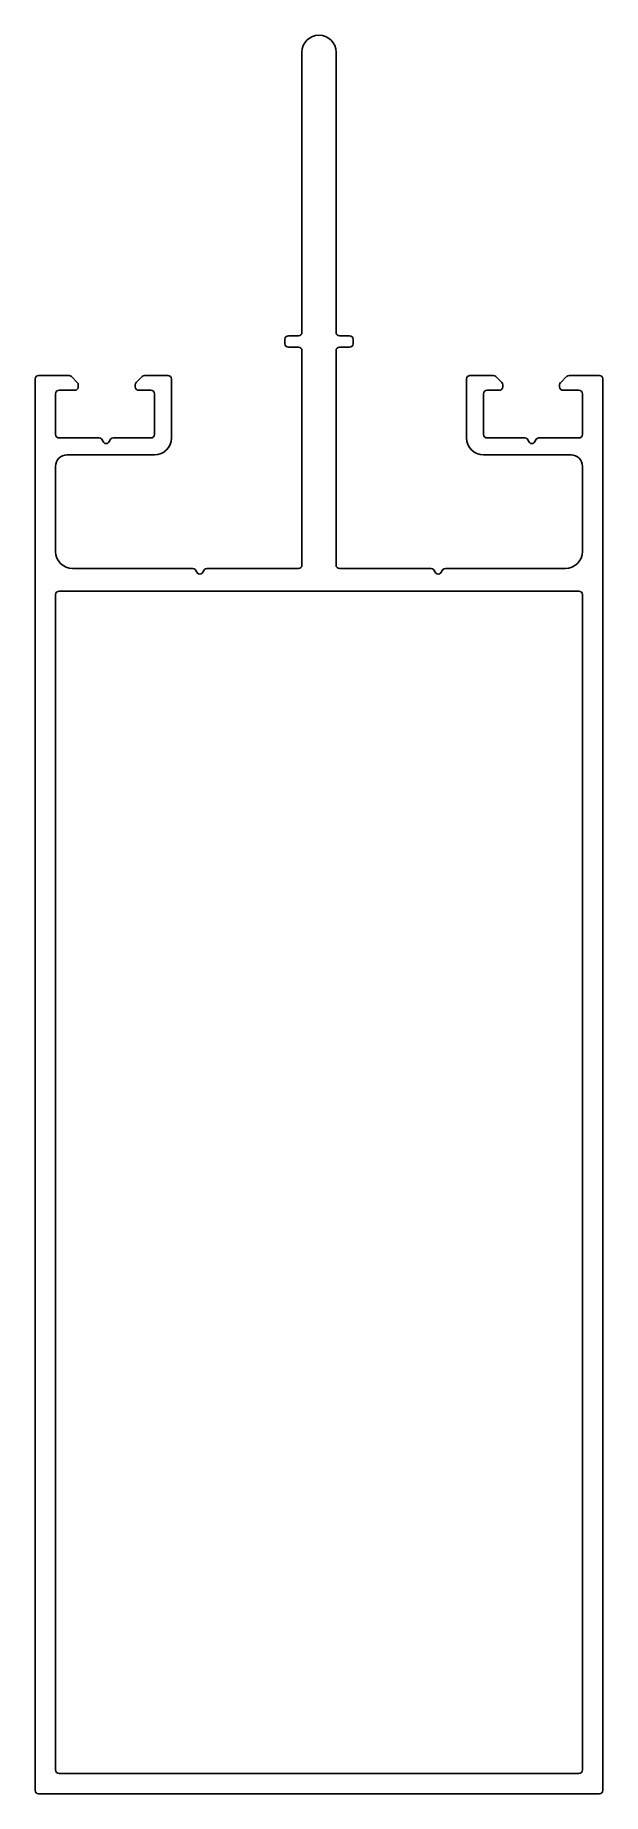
# Model space of a CAD drawing. Extents: x 818 to 868, y 449 to 604.
import ezdxf

# ---------------------------------------------------------------- set-up
doc = ezdxf.new("R2010")
doc.units = 0
doc.layers.get('0').update_dxf_attribs({"linetype": 'CONTINUOUS'})

msp = doc.modelspace()

# ---------------------------------------------------------------- linework, layer by layer
at = {"color": 0}
for p, q in [((841.25, 577.43), (841.25, 602.13)), ((844.25, 602.13), (844.25, 577.43)), ((839.75, 576.43), (839.75, 576.83)), ((840.05, 577.13), (840.95, 577.13)), ((844.55, 577.13), (845.45, 577.13)), ((845.75, 576.83), (845.75, 576.43)), ((840.95, 576.13), (840.05, 576.13)), ((841.25, 556.93), (841.25, 575.83)), ((844.25, 575.83), (844.25, 556.93)), ((845.45, 576.13), (844.55, 576.13)), ((818.05, 573.63), (820.73, 573.63)), ((820.94, 573.54), (821.46, 573.02)), ((826.64, 573.01), (827.16, 573.54)), ((827.37, 573.63), (829.45, 573.63)), ((856.05, 573.63), (858.13, 573.63)), ((858.34, 573.54), (858.86, 573.01)), ((864.04, 573.02), (864.56, 573.54)), ((864.78, 573.63), (867.45, 573.63)), ((817.75, 448.93), (817.75, 573.33)), ((819.55, 572.03), (819.55, 568.43)), ((821.25, 572.33), (819.85, 572.33)), ((821.55, 572.81), (821.55, 572.63)), ((826.55, 572.63), (826.55, 572.8)), ((827.95, 572.33), (826.85, 572.33)), ((828.25, 568.43), (828.25, 572.03)), ((829.75, 573.33), (829.75, 568.13)), ((855.75, 568.13), (855.75, 573.33)), ((857.25, 572.03), (857.25, 568.43)), ((858.65, 572.33), (857.55, 572.33)), ((858.95, 572.8), (858.95, 572.63)), ((863.95, 572.63), (863.95, 572.81)), ((865.65, 572.33), (864.25, 572.33)), ((865.95, 568.43), (865.95, 572.03)), ((867.75, 573.33), (867.75, 448.93)), ((819.85, 568.13), (823.38, 568.13)), ((823.59, 568.04), (823.79, 567.72)), ((824.21, 567.72), (824.41, 568.04)), ((824.63, 568.13), (827.95, 568.13)), ((857.55, 568.13), (860.88, 568.13)), ((861.09, 568.04), (861.29, 567.72)), ((861.71, 567.72), (861.91, 568.04)), ((862.13, 568.13), (865.65, 568.13)), ((828.25, 566.63), (820.55, 566.63)), ((864.95, 566.63), (857.25, 566.63)), ((819.55, 565.63), (819.55, 558.13)), ((865.95, 558.13), (865.95, 565.63)), ((821.05, 556.63), (831.63, 556.63)), ((831.84, 556.54), (832.04, 556.22)), ((832.46, 556.22), (832.66, 556.54)), ((832.88, 556.63), (840.95, 556.63)), ((844.55, 556.63), (852.63, 556.63)), ((852.84, 556.54), (853.04, 556.22)), ((853.46, 556.22), (853.66, 556.54)), ((853.88, 556.63), (864.45, 556.63)), ((819.55, 450.73), (819.55, 554.33)), ((819.85, 554.63), (865.65, 554.63)), ((865.95, 554.33), (865.95, 450.73)), ((865.65, 450.43), (819.85, 450.43)), ((867.45, 448.63), (818.05, 448.63))]:
    msp.add_line(p, q, dxfattribs=at)
for centre, radius, start, end in [((842.75, 602.13), 1.5, 360, 180), ((840.05, 576.83), 0.3, 90, 180), ((840.95, 577.43), 0.3, 270, 360), ((844.55, 577.43), 0.3, 180, 270), ((845.45, 576.83), 0.3, 0, 90), ((840.05, 576.43), 0.3, 180, 270), ((840.95, 575.83), 0.3, 0, 90), ((844.55, 575.83), 0.3, 90, 180), ((845.45, 576.43), 0.3, 270, 0), ((818.05, 573.33), 0.3, 90, 180), ((820.73, 573.33), 0.3, 45, 90), ((827.38, 573.33), 0.3, 90.0596, 135), ((829.45, 573.33), 0.3, 360, 90.0596), ((856.05, 573.33), 0.3, 89.9404, 180), ((858.13, 573.33), 0.3, 45, 89.9404), ((864.78, 573.33), 0.3, 90, 135), ((867.45, 573.33), 0.3, 360, 90), ((819.85, 572.03), 0.3, 90, 180), ((821.25, 572.63), 0.3, 270, 0), ((821.25, 572.81), 0.3, 0, 45), ((826.85, 572.8), 0.3, 135, 180), ((826.85, 572.63), 0.3, 180, 270.0983), ((827.95, 572.03), 0.3, 0, 90.0983), ((857.55, 572.03), 0.3, 89.9017, 180), ((858.65, 572.63), 0.3, 269.9017, 360), ((858.65, 572.8), 0.3, 360, 45), ((864.25, 572.81), 0.3, 135, 180), ((864.25, 572.63), 0.3, 180, 270), ((865.65, 572.03), 0.3, 360, 90), ((819.85, 568.43), 0.3, 180, 270), ((823.38, 567.83), 0.3, 45, 90), ((824, 567.93), 0.3, 225, 315), ((824.63, 567.83), 0.3, 90, 135), ((827.95, 568.43), 0.3, 270, 0), ((828.25, 568.13), 1.5, 270, 0), ((857.25, 568.13), 1.5, 180, 270), ((857.55, 568.43), 0.3, 180, 270), ((860.88, 567.83), 0.3, 45, 90), ((861.5, 567.93), 0.3, 225, 315), ((862.13, 567.83), 0.3, 90, 135), ((865.65, 568.43), 0.3, 270, 0), ((820.55, 565.63), 1, 90, 180), ((864.95, 565.63), 1, 0, 90), ((821.05, 558.13), 1.5, 180, 270), ((864.45, 558.13), 1.5, 270, 0), ((831.63, 556.33), 0.3, 45, 90), ((832.88, 556.33), 0.3, 90, 135), ((840.95, 556.93), 0.3, 270, 0), ((844.55, 556.93), 0.3, 180, 270), ((852.63, 556.33), 0.3, 45, 90), ((853.88, 556.33), 0.3, 90, 135), ((832.25, 556.43), 0.3, 225, 315), ((853.25, 556.43), 0.3, 225, 315), ((819.85, 554.33), 0.3, 90, 180), ((865.65, 554.33), 0.3, 0, 90), ((819.85, 450.73), 0.3, 180, 270), ((865.65, 450.73), 0.3, 270, 0), ((818.05, 448.93), 0.3, 180, 270), ((867.45, 448.93), 0.3, 270, 0)]:
    msp.add_arc(centre, radius, start, end, dxfattribs=at)

doc.saveas('drawing.dxf')
